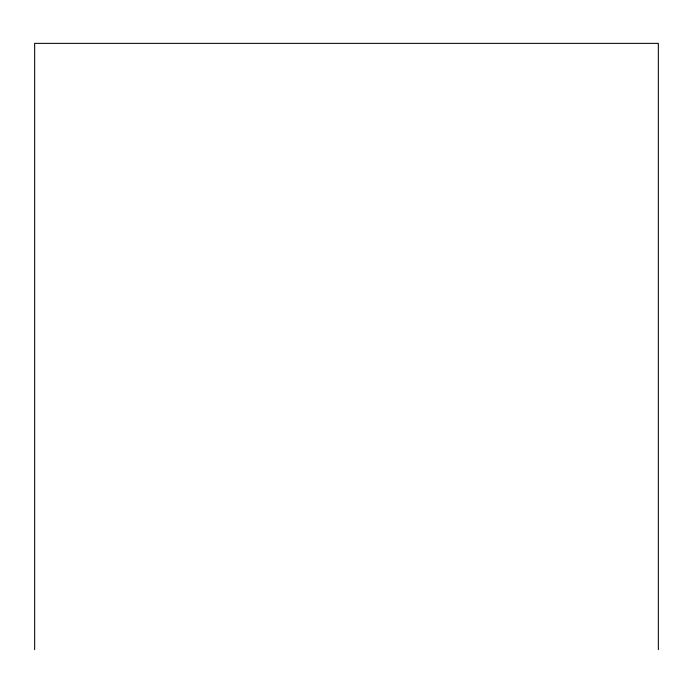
<?xml version="1.0" encoding="UTF-8"?>
<svg xmlns="http://www.w3.org/2000/svg" width="693" height="693" viewBox="0 0 693 693"><rect width="100%" height="100%" fill="white"/><g stroke="black" fill="none" stroke-linecap="round" stroke-linejoin="round"><path stroke-width="1.04" d="M658.35 649.636L658.35 43.364L34.65 43.364L34.65 649.636"/></g></svg>
